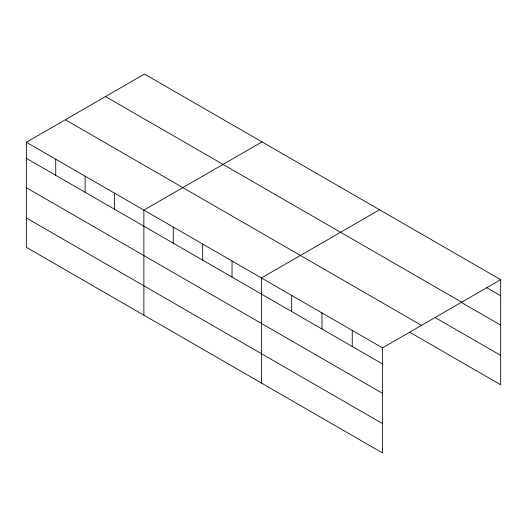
<?xml version="1.0" encoding="UTF-8"?>
<svg xmlns="http://www.w3.org/2000/svg" width="527" height="527" viewBox="0 0 527 527"><rect width="100%" height="100%" fill="white"/><g stroke="black" fill="none" stroke-linecap="round" stroke-linejoin="round"><path stroke-width="0.79" d="M382.516 393.333L382.516 347.879L26.35 142.25L26.35 247.321L382.516 452.95L382.516 393.333L26.35 187.704M409.828 332.313L500.65 384.75L500.65 279.679L144.484 74.05L26.35 142.25M262.018 141.908L143.884 210.108L143.884 315.179M379.552 209.759L261.418 277.966L261.418 383.037M382.516 347.879L500.65 279.679M486.566 287.637L500.65 295.766M105.499 96.553L461.665 302.182M461.224 302.366L500.65 325.133M435.177 317.583L500.65 355.382M65.335 119.748L421.501 325.376M26.35 158.344L382.516 363.973M26.35 217.961L382.516 423.589M352.24 330.403L352.24 346.496M321.964 312.926L321.964 329.013M291.695 295.449L291.695 311.536M232.032 261.003L232.032 277.097M202.651 244.041L202.651 260.127M173.264 227.078L173.264 243.164M114.497 193.145L114.497 209.239M85.117 176.183L85.117 192.269M55.73 159.22L55.73 175.307"/></g></svg>
